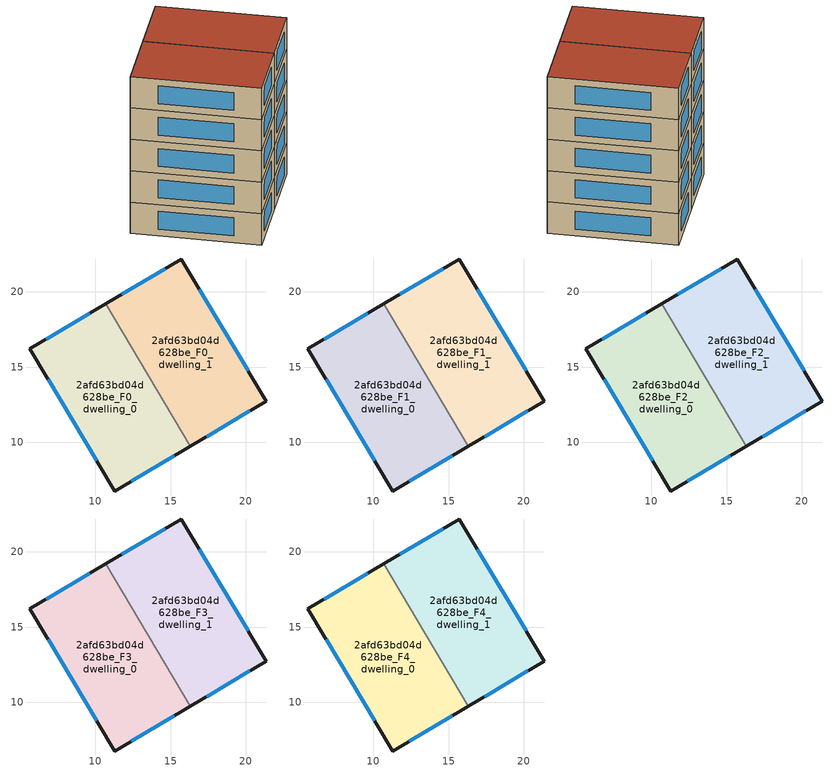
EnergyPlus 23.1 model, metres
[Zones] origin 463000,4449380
2afd63bd04d628be_F0_dwelling_0
 floor ground (EU_floor_Construction): 10.7,19.21 16.32,9.74 11.3,6.76 5.64,16.21 z0
 wall outside (EU_wall_Construction): 10.7,19.21 5.64,16.21 11.3,6.76 16.32,9.74 z0:3
 wall to 2afd63bd04d628be_F0_dwelling_1 (EU_wall_Construction): 16.32,9.74 10.7,19.21 z0:3
 window (EU_Window_Construction): 12.37,7.4 15.24,9.1 / 6.85,14.19 10.09,8.78 / 9.61,18.57 6.72,16.85 z0.64:2.36
2afd63bd04d628be_F0_dwelling_1
 floor ground (EU_floor_Construction): 15.72,22.19 21.36,12.73 16.32,9.74 10.7,19.21 z0
 wall outside (EU_wall_Construction): 16.32,9.74 21.36,12.73 15.72,22.19 10.7,19.21 z0:3
 window (EU_Window_Construction): 14.64,21.55 11.77,19.85 / 20.15,14.75 16.93,20.16 / 17.4,10.38 20.28,12.09 z0.64:2.36
2afd63bd04d628be_F1_dwelling_0
 floor to 2afd63bd04d628be_F0_dwelling_0 (EU_floor_Construction): 10.69,19.21 16.32,9.74 11.3,6.76 5.64,16.21 z3
 wall outside (EU_wall_Construction): 10.7,19.21 5.64,16.21 11.3,6.76 16.32,9.74 z3:6
 wall to 2afd63bd04d628be_F1_dwelling_1 (EU_wall_Construction): 16.32,9.74 10.7,19.21 z3:6
 window (EU_Window_Construction): 12.37,7.4 15.24,9.1 / 6.85,14.19 10.09,8.78 / 9.61,18.57 6.72,16.85 z3.64:5.36
2afd63bd04d628be_F1_dwelling_1
 floor to 2afd63bd04d628be_F0_dwelling_1 (EU_floor_Construction): 15.72,22.19 21.36,12.73 16.32,9.74 10.69,19.21 z3
 wall outside (EU_wall_Construction): 16.32,9.74 21.36,12.73 15.72,22.19 10.7,19.21 z3:6
 window (EU_Window_Construction): 14.64,21.55 11.77,19.85 / 20.15,14.75 16.93,20.16 / 17.4,10.38 20.28,12.09 z3.64:5.36
2afd63bd04d628be_F2_dwelling_0
 floor to 2afd63bd04d628be_F1_dwelling_0 (EU_floor_Construction): 10.69,19.21 16.32,9.74 11.3,6.76 5.64,16.21 z6
 wall outside (EU_wall_Construction): 10.7,19.21 5.64,16.21 11.3,6.76 16.32,9.74 z6:9
 wall to 2afd63bd04d628be_F2_dwelling_1 (EU_wall_Construction): 16.32,9.74 10.7,19.21 z6:9
 window (EU_Window_Construction): 12.37,7.4 15.24,9.1 / 6.85,14.19 10.09,8.78 / 9.61,18.57 6.72,16.85 z6.64:8.36
2afd63bd04d628be_F2_dwelling_1
 floor to 2afd63bd04d628be_F1_dwelling_1 (EU_floor_Construction): 15.72,22.19 21.36,12.73 16.32,9.74 10.69,19.21 z6
 wall outside (EU_wall_Construction): 16.32,9.74 21.36,12.73 15.72,22.19 10.7,19.21 z6:9
 window (EU_Window_Construction): 14.64,21.55 11.77,19.85 / 20.15,14.75 16.93,20.16 / 17.4,10.38 20.28,12.09 z6.64:8.36
2afd63bd04d628be_F3_dwelling_0
 floor to 2afd63bd04d628be_F2_dwelling_0 (EU_floor_Construction): 10.69,19.21 16.32,9.74 11.3,6.76 5.64,16.21 z9
 wall outside (EU_wall_Construction): 10.7,19.21 5.64,16.21 11.3,6.76 16.32,9.74 z9:12
 wall to 2afd63bd04d628be_F3_dwelling_1 (EU_wall_Construction): 16.32,9.74 10.7,19.21 z9:12
 window (EU_Window_Construction): 12.37,7.4 15.24,9.1 / 6.85,14.19 10.09,8.78 / 9.61,18.57 6.72,16.85 z9.64:11.36
2afd63bd04d628be_F3_dwelling_1
 floor to 2afd63bd04d628be_F2_dwelling_1 (EU_floor_Construction): 15.72,22.19 21.36,12.73 16.32,9.74 10.69,19.21 z9
 wall outside (EU_wall_Construction): 16.32,9.74 21.36,12.73 15.72,22.19 10.7,19.21 z9:12
 window (EU_Window_Construction): 14.64,21.55 11.77,19.85 / 20.15,14.75 16.93,20.16 / 17.4,10.38 20.28,12.09 z9.64:11.36
2afd63bd04d628be_F4_dwelling_0
 floor to 2afd63bd04d628be_F3_dwelling_0 (EU_floor_Construction): 10.69,19.21 16.32,9.74 11.3,6.76 5.64,16.21 z12
 wall outside (EU_wall_Construction): 10.7,19.21 5.64,16.21 11.3,6.76 16.32,9.74 z12:15
 wall to 2afd63bd04d628be_F4_dwelling_1 (EU_wall_Construction): 16.32,9.74 10.7,19.21 z12:15
 window (EU_Window_Construction): 12.37,7.4 15.24,9.1 / 6.85,14.19 10.09,8.78 / 9.61,18.57 6.72,16.85 z12.64:14.36
 roof outside (EU_roof_Construction): 16.32,9.74 10.7,19.21 5.64,16.21 11.3,6.76 z15
2afd63bd04d628be_F4_dwelling_1
 floor to 2afd63bd04d628be_F3_dwelling_1 (EU_floor_Construction): 15.72,22.19 21.36,12.73 16.32,9.74 10.69,19.21 z12
 wall outside (EU_wall_Construction): 16.32,9.74 21.36,12.73 15.72,22.19 10.7,19.21 z12:15
 window (EU_Window_Construction): 14.64,21.55 11.77,19.85 / 20.15,14.75 16.93,20.16 / 17.4,10.38 20.28,12.09 z12.64:14.36
 roof outside (EU_roof_Construction): 21.36,12.73 15.72,22.19 10.7,19.21 16.32,9.74 z15
[Building]
EU S2 Campaign: North Axis=0; Terrain=City; Solar Distribution=FullExterior
[Site:Location]
Yerevan-Zvartnots.Intl.AP: Latitude=40.15; Longitude=44.383; Time Zone=4; Elevation=854
[SizingPeriod:WeatherFileDays]
AnnualSizingPeriod: Begin Month=1; Begin Day of Month=1; End Month=12; End Day of Month=31; Day of Week for Start Day=Monday; Use Weather File Daylight Saving Period=No; Use Weather File Rain and Snow Indicators=No
[MATERIAL]
EU_InternalMass_Material: Roughness=MediumRough; Thickness=0.1; Conductivity=1; Density=1800; Specific Heat=900; Thermal Absorptance=0.9; Solar Absorptance=0.7; Visible Absorptance=0.7
[MATERIAL:NOMASS] Roughness=MediumRough; Thermal Absorptance=0.9; Solar Absorptance=0.7; Visible Absorptance=0.7
Name | Thermal Resistance
EU_wall_NoMass | 1.05043
EU_roof_NoMass | 1.45357
EU_floor_NoMass | 0.478065
[WINDOWMATERIAL:SIMPLEGLAZINGSYSTEM]
EU_Window_SimpleGlazing: UFactor=2.5566; Solar Heat Gain Coefficient=0.75; Visible Transmittance=0.75
[CONSTRUCTION]
EU_wall_Construction: EU_wall_NoMass
EU_roof_Construction: EU_roof_NoMass
EU_floor_Construction: EU_floor_NoMass
EU_Window_Construction: EU_Window_SimpleGlazing
EU_InternalMass_Construction: EU_InternalMass_Material
[ZONE] Type=1; Multiplier=1; Ceiling Height=autocalculate; Floor Area=autocalculate; Part of Total Floor Area=Yes
Name | Volume
2afd63bd04d628be_F0_dwelling_0 | 193.473
2afd63bd04d628be_F1_dwelling_0; 2afd63bd04d628be_F2_dwelling_0; 2afd63bd04d628be_F3_dwelling_0; 2afd63bd04d628be_F4_dwelling_0 | 193.472
2afd63bd04d628be_F0_dwelling_1; 2afd63bd04d628be_F1_dwelling_1; 2afd63bd04d628be_F2_dwelling_1; 2afd63bd04d628be_F3_dwelling_1; 2afd63bd04d628be_F4_dwelling_1 | 193.464
[INTERNALMASS] Construction=EU_InternalMass_Construction
Name | Zone or ZoneList | Surface Area
2afd63bd04d628be_F0_dwelling_0_EU_InternalMass | 2afd63bd04d628be_F0_dwelling_0 | 64.4908
2afd63bd04d628be_F0_dwelling_1_EU_InternalMass | 2afd63bd04d628be_F0_dwelling_1 | 64.488
2afd63bd04d628be_F1_dwelling_0_EU_InternalMass | 2afd63bd04d628be_F1_dwelling_0 | 64.4908
2afd63bd04d628be_F1_dwelling_1_EU_InternalMass | 2afd63bd04d628be_F1_dwelling_1 | 64.488
2afd63bd04d628be_F2_dwelling_0_EU_InternalMass | 2afd63bd04d628be_F2_dwelling_0 | 64.4908
2afd63bd04d628be_F2_dwelling_1_EU_InternalMass | 2afd63bd04d628be_F2_dwelling_1 | 64.488
2afd63bd04d628be_F3_dwelling_0_EU_InternalMass | 2afd63bd04d628be_F3_dwelling_0 | 64.4908
2afd63bd04d628be_F3_dwelling_1_EU_InternalMass | 2afd63bd04d628be_F3_dwelling_1 | 64.488
2afd63bd04d628be_F4_dwelling_0_EU_InternalMass | 2afd63bd04d628be_F4_dwelling_0 | 64.4908
2afd63bd04d628be_F4_dwelling_1_EU_InternalMass | 2afd63bd04d628be_F4_dwelling_1 | 64.488
[OTHEREQUIPMENT] Fuel Type=Electricity; Design Level Calculation Method=Watts/Area; Power per Zone Floor Area=1; Fraction Latent=0; Fraction Radiant=0; Fraction Lost=0; Carbon Dioxide Generation Rate=0; EndUse Subcategory=EU_Step8_InternalGains
Name | Zone or ZoneList or Space or SpaceList | Schedule
EU_Step8_InternalGain_2afd63bd04d628be_F0_dwelling_0_f000 | 2afd63bd04d628be_F0_dwelling_0 | EU_Step8_GainSchedule_2afd63bd04d628be_F0_dwelling_0_f000
EU_Step8_InternalGain_2afd63bd04d628be_F0_dwelling_1_f000 | 2afd63bd04d628be_F0_dwelling_1 | EU_Step8_GainSchedule_2afd63bd04d628be_F0_dwelling_1_f000
EU_Step8_InternalGain_2afd63bd04d628be_F1_dwelling_0_f000 | 2afd63bd04d628be_F1_dwelling_0 | EU_Step8_GainSchedule_2afd63bd04d628be_F1_dwelling_0_f000
EU_Step8_InternalGain_2afd63bd04d628be_F1_dwelling_1_f000 | 2afd63bd04d628be_F1_dwelling_1 | EU_Step8_GainSchedule_2afd63bd04d628be_F1_dwelling_1_f000
EU_Step8_InternalGain_2afd63bd04d628be_F2_dwelling_0_f000 | 2afd63bd04d628be_F2_dwelling_0 | EU_Step8_GainSchedule_2afd63bd04d628be_F2_dwelling_0_f000
EU_Step8_InternalGain_2afd63bd04d628be_F2_dwelling_1_f000 | 2afd63bd04d628be_F2_dwelling_1 | EU_Step8_GainSchedule_2afd63bd04d628be_F2_dwelling_1_f000
EU_Step8_InternalGain_2afd63bd04d628be_F3_dwelling_0_f000 | 2afd63bd04d628be_F3_dwelling_0 | EU_Step8_GainSchedule_2afd63bd04d628be_F3_dwelling_0_f000
EU_Step8_InternalGain_2afd63bd04d628be_F3_dwelling_1_f000 | 2afd63bd04d628be_F3_dwelling_1 | EU_Step8_GainSchedule_2afd63bd04d628be_F3_dwelling_1_f000
EU_Step8_InternalGain_2afd63bd04d628be_F4_dwelling_0_f000 | 2afd63bd04d628be_F4_dwelling_0 | EU_Step8_GainSchedule_2afd63bd04d628be_F4_dwelling_0_f000
EU_Step8_InternalGain_2afd63bd04d628be_F4_dwelling_1_f000 | 2afd63bd04d628be_F4_dwelling_1 | EU_Step8_GainSchedule_2afd63bd04d628be_F4_dwelling_1_f000
[ZONEVENTILATION:DESIGNFLOWRATE] Schedule=EU_AlwaysOn; Design Flow Rate Calculation Method=AirChanges/Hour; Air Changes per Hour=0.557805; Ventilation Type=Natural; Fan Pressure Rise=0; Fan Total Efficiency=1; Constant Term Coefficient=1; Temperature Term Coefficient=0; Velocity Term Coefficient=0; Velocity Squared Term Coefficient=0; Minimum Indoor Temperature=-100; Maximum Indoor Temperature=100; Delta Temperature=-100; Minimum Outdoor Temperature=-100; Maximum Outdoor Temperature=100; Maximum Wind Speed=40
Name | Zone or ZoneList or Space or SpaceList
EU_ConstantAir_2afd63bd04d628be_F0_dwelling_0 | 2afd63bd04d628be_F0_dwelling_0
EU_ConstantAir_2afd63bd04d628be_F0_dwelling_1 | 2afd63bd04d628be_F0_dwelling_1
EU_ConstantAir_2afd63bd04d628be_F1_dwelling_0 | 2afd63bd04d628be_F1_dwelling_0
EU_ConstantAir_2afd63bd04d628be_F1_dwelling_1 | 2afd63bd04d628be_F1_dwelling_1
EU_ConstantAir_2afd63bd04d628be_F2_dwelling_0 | 2afd63bd04d628be_F2_dwelling_0
EU_ConstantAir_2afd63bd04d628be_F2_dwelling_1 | 2afd63bd04d628be_F2_dwelling_1
EU_ConstantAir_2afd63bd04d628be_F3_dwelling_0 | 2afd63bd04d628be_F3_dwelling_0
EU_ConstantAir_2afd63bd04d628be_F3_dwelling_1 | 2afd63bd04d628be_F3_dwelling_1
EU_ConstantAir_2afd63bd04d628be_F4_dwelling_0 | 2afd63bd04d628be_F4_dwelling_0
EU_ConstantAir_2afd63bd04d628be_F4_dwelling_1 | 2afd63bd04d628be_F4_dwelling_1
[HVACTEMPLATE:THERMOSTAT] Constant Heating Setpoint=20; Constant Cooling Setpoint=50
EU_HeatOnly_2afd63bd04d628be_F0_dwelling_0; EU_HeatOnly_2afd63bd04d628be_F0_dwelling_1; EU_HeatOnly_2afd63bd04d628be_F1_dwelling_0; EU_HeatOnly_2afd63bd04d628be_F1_dwelling_1; EU_HeatOnly_2afd63bd04d628be_F2_dwelling_0; EU_HeatOnly_2afd63bd04d628be_F2_dwelling_1; EU_HeatOnly_2afd63bd04d628be_F3_dwelling_0; EU_HeatOnly_2afd63bd04d628be_F3_dwelling_1; EU_HeatOnly_2afd63bd04d628be_F4_dwelling_0; EU_HeatOnly_2afd63bd04d628be_F4_dwelling_1
[HVACTEMPLATE:ZONE:IDEALLOADSAIRSYSTEM] System Availability Schedule=EU_AlwaysOn; Maximum Heating Supply Air Temperature=50; Minimum Cooling Supply Air Temperature=13; Maximum Heating Supply Air Humidity Ratio=0.0156; Minimum Cooling Supply Air Humidity Ratio=0.0077; Heating Limit=NoLimit; Cooling Limit=NoLimit; Heating Availability Schedule=EU_AlwaysOn; Cooling Availability Schedule=EU_CoolingOff; Dehumidification Control Type=ConstantSensibleHeatRatio; Cooling Sensible Heat Ratio=0.7; Dehumidification Setpoint=60; Humidification Control Type=None; Humidification Setpoint=30; Outdoor Air Method=None; Outdoor Air Flow Rate per Person=0.00944; Outdoor Air Flow Rate per Zone Floor Area=0; Outdoor Air Flow Rate per Zone=0; Demand Controlled Ventilation Type=None; Outdoor Air Economizer Type=NoEconomizer; Heat Recovery Type=None; Sensible Heat Recovery Effectiveness=0.7; Latent Heat Recovery Effectiveness=0.65
Name | Template Thermostat
2afd63bd04d628be_F0_dwelling_0 | EU_HeatOnly_2afd63bd04d628be_F0_dwelling_0
2afd63bd04d628be_F0_dwelling_1 | EU_HeatOnly_2afd63bd04d628be_F0_dwelling_1
2afd63bd04d628be_F1_dwelling_0 | EU_HeatOnly_2afd63bd04d628be_F1_dwelling_0
2afd63bd04d628be_F1_dwelling_1 | EU_HeatOnly_2afd63bd04d628be_F1_dwelling_1
2afd63bd04d628be_F2_dwelling_0 | EU_HeatOnly_2afd63bd04d628be_F2_dwelling_0
2afd63bd04d628be_F2_dwelling_1 | EU_HeatOnly_2afd63bd04d628be_F2_dwelling_1
2afd63bd04d628be_F3_dwelling_0 | EU_HeatOnly_2afd63bd04d628be_F3_dwelling_0
2afd63bd04d628be_F3_dwelling_1 | EU_HeatOnly_2afd63bd04d628be_F3_dwelling_1
2afd63bd04d628be_F4_dwelling_0 | EU_HeatOnly_2afd63bd04d628be_F4_dwelling_0
2afd63bd04d628be_F4_dwelling_1 | EU_HeatOnly_2afd63bd04d628be_F4_dwelling_1
[SIZING:ZONE] Zone Cooling Design Supply Air Temperature Input Method=SupplyAirTemperature; Zone Cooling Design Supply Air Temperature=13; Zone Heating Design Supply Air Temperature Input Method=SupplyAirTemperature; Zone Heating Design Supply Air Temperature=50; Zone Cooling Design Supply Air Humidity Ratio=0.008; Zone Heating Design Supply Air Humidity Ratio=0.008; Cooling Design Air Flow Method=DesignDay; Cooling Design Air Flow Rate=0; Cooling Minimum Air Flow per Zone Floor Area=0.000762; Cooling Minimum Air Flow=0; Cooling Minimum Air Flow Fraction=0.2; Heating Design Air Flow Method=DesignDay; Heating Design Air Flow Rate=0; Heating Maximum Air Flow per Zone Floor Area=0.002032; Heating Maximum Air Flow=0.141576; Heating Maximum Air Flow Fraction=0.3; Account for Dedicated Outdoor Air System=No; Dedicated Outdoor Air System Control Strategy=NeutralSupplyAir; Dedicated Outdoor Air Low Setpoint Temperature for Design=autosize; Dedicated Outdoor Air High Setpoint Temperature for Design=autosize; Zone Load Sizing Method=Sensible Load Only No Latent Load; Zone Latent Cooling Design Supply Air Humidity Ratio Input Method=HumidityRatioDifference; Zone Cooling Design Supply Air Humidity Ratio Difference=0.005; Zone Latent Heating Design Supply Air Humidity Ratio Input Method=HumidityRatioDifference; Zone Humidification Design Supply Air Humidity Ratio Difference=0.005
2afd63bd04d628be_F0_dwelling_0; 2afd63bd04d628be_F0_dwelling_1; 2afd63bd04d628be_F1_dwelling_0; 2afd63bd04d628be_F1_dwelling_1; 2afd63bd04d628be_F2_dwelling_0; 2afd63bd04d628be_F2_dwelling_1; 2afd63bd04d628be_F3_dwelling_0; 2afd63bd04d628be_F3_dwelling_1; 2afd63bd04d628be_F4_dwelling_0; 2afd63bd04d628be_F4_dwelling_1
[SCHEDULE:CONSTANT]
Name | Hourly Value
EU_AlwaysOn | 1
EU_CoolingOff | 0
[SCHEDULE:FILE] Column Number=1; Rows to Skip at Top=0; Number of Hours of Data=8760; Column Separator=Comma; Interpolate to Timestep=No; Minutes per Item=60; Adjust Schedule for Daylight Savings=Yes
Name | File
EU_Step8_GainSchedule_2afd63bd04d628be_F0_dwelling_0_f000 | ../../schedules/2afd63bd04d628be/2afd63bd04d628be_F0_dwelling_0_f000_gain.csv
EU_Step8_GainSchedule_2afd63bd04d628be_F0_dwelling_1_f000 | ../../schedules/2afd63bd04d628be/2afd63bd04d628be_F0_dwelling_1_f000_gain.csv
EU_Step8_GainSchedule_2afd63bd04d628be_F1_dwelling_0_f000 | ../../schedules/2afd63bd04d628be/2afd63bd04d628be_F1_dwelling_0_f000_gain.csv
EU_Step8_GainSchedule_2afd63bd04d628be_F1_dwelling_1_f000 | ../../schedules/2afd63bd04d628be/2afd63bd04d628be_F1_dwelling_1_f000_gain.csv
EU_Step8_GainSchedule_2afd63bd04d628be_F2_dwelling_0_f000 | ../../schedules/2afd63bd04d628be/2afd63bd04d628be_F2_dwelling_0_f000_gain.csv
EU_Step8_GainSchedule_2afd63bd04d628be_F2_dwelling_1_f000 | ../../schedules/2afd63bd04d628be/2afd63bd04d628be_F2_dwelling_1_f000_gain.csv
EU_Step8_GainSchedule_2afd63bd04d628be_F3_dwelling_0_f000 | ../../schedules/2afd63bd04d628be/2afd63bd04d628be_F3_dwelling_0_f000_gain.csv
EU_Step8_GainSchedule_2afd63bd04d628be_F3_dwelling_1_f000 | ../../schedules/2afd63bd04d628be/2afd63bd04d628be_F3_dwelling_1_f000_gain.csv
EU_Step8_GainSchedule_2afd63bd04d628be_F4_dwelling_0_f000 | ../../schedules/2afd63bd04d628be/2afd63bd04d628be_F4_dwelling_0_f000_gain.csv
EU_Step8_GainSchedule_2afd63bd04d628be_F4_dwelling_1_f000 | ../../schedules/2afd63bd04d628be/2afd63bd04d628be_F4_dwelling_1_f000_gain.csv
